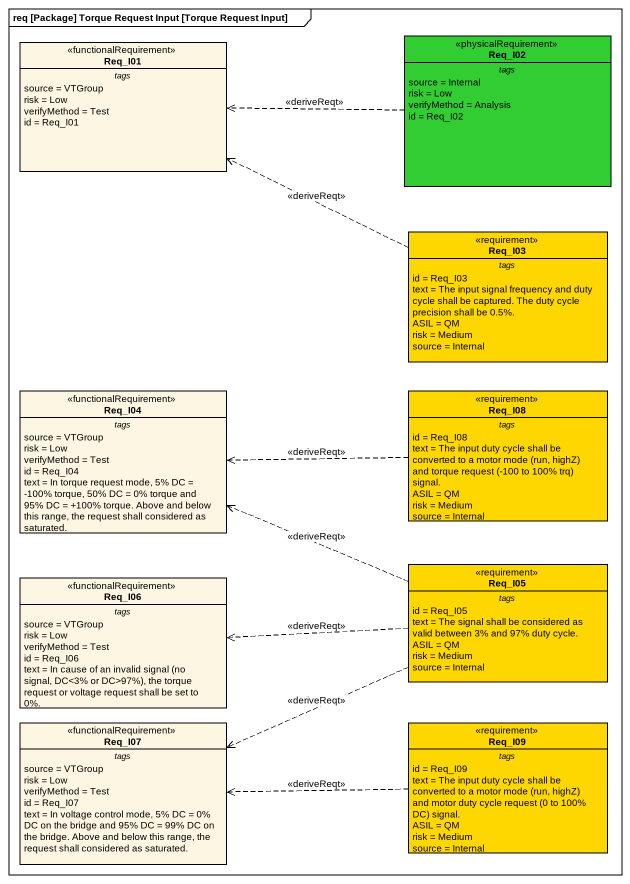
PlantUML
@startuml
mainframe req [Package] Torque Request Input [Torque Request Input]
hide circle
hide empty members
class Req_I01 <<functionalRequirement>> {
  -- tags --
  source = VTGroup
  risk = Low
  verifyMethod = Test
  id = Req_I01
}
class Req_I02 <<physicalRequirement>> #32CD32 {
  -- tags --
  source = Internal
  risk = Low
  verifyMethod = Analysis
  id = Req_I02
}
class Req_I03 <<requirement>> #FFD700 {
  -- tags --
  id = Req_I03
  text = The input signal frequency and duty cycle shall be captured. The duty cycle precision shall be 0.5%.
  ASIL = QM
  risk = Medium
  source = Internal
}
class Req_I04 <<functionalRequirement>> {
  -- tags --
  source = VTGroup
  risk = Low
  verifyMethod = Test
  id = Req_I04
  text = In torque request mode, 5% DC = -100% torque, 50% DC = 0% torque and 95% DC = +100% torque. Above and below this range, the request shall considered as saturated.
}
class Req_I08 <<requirement>> #FFD700 {
  -- tags --
  id = Req_I08
  {field} text = The input duty cycle shall be converted to a motor mode (run, highZ) and torque request (-100 to 100% trq) signal.
  ASIL = QM
  risk = Medium
  source = Internal
}
class Req_I05 <<requirement>> #FFD700 {
  -- tags --
  id = Req_I05
  text = The signal shall be considered as valid between 3% and 97% duty cycle.
  ASIL = QM
  risk = Medium
  source = Internal
}
class Req_I06 <<functionalRequirement>> {
  -- tags --
  source = VTGroup
  risk = Low
  verifyMethod = Test
  id = Req_I06
  {field} text = In cause of an invalid signal (no signal, DC<3% or DC>97%), the torque request or voltage request shall be set to 0%.
}
class Req_I07 <<functionalRequirement>> {
  -- tags --
  source = VTGroup
  risk = Low
  verifyMethod = Test
  id = Req_I07
  text = In voltage control mode, 5% DC = 0% DC on the bridge and 95% DC = 99% DC on the bridge. Above and below this range, the request shall considered as saturated.
}
class Req_I09 <<requirement>> #FFD700 {
  -- tags --
  id = Req_I09
  {field} text = The input duty cycle shall be converted to a motor mode (run, highZ) and motor duty cycle request (0 to 100% DC) signal.
  ASIL = QM
  risk = Medium
  source = Internal
}
Req_I02 .left.> Req_I01 : <<deriveReqt>>
Req_I03 .left.> Req_I01 : <<deriveReqt>>
Req_I08 .left.> Req_I04 : <<deriveReqt>>
Req_I05 .left.> Req_I04 : <<deriveReqt>>
Req_I05 .left.> Req_I06 : <<deriveReqt>>
Req_I05 .left.> Req_I07 : <<deriveReqt>>
Req_I09 .left.> Req_I07 : <<deriveReqt>>
@enduml
